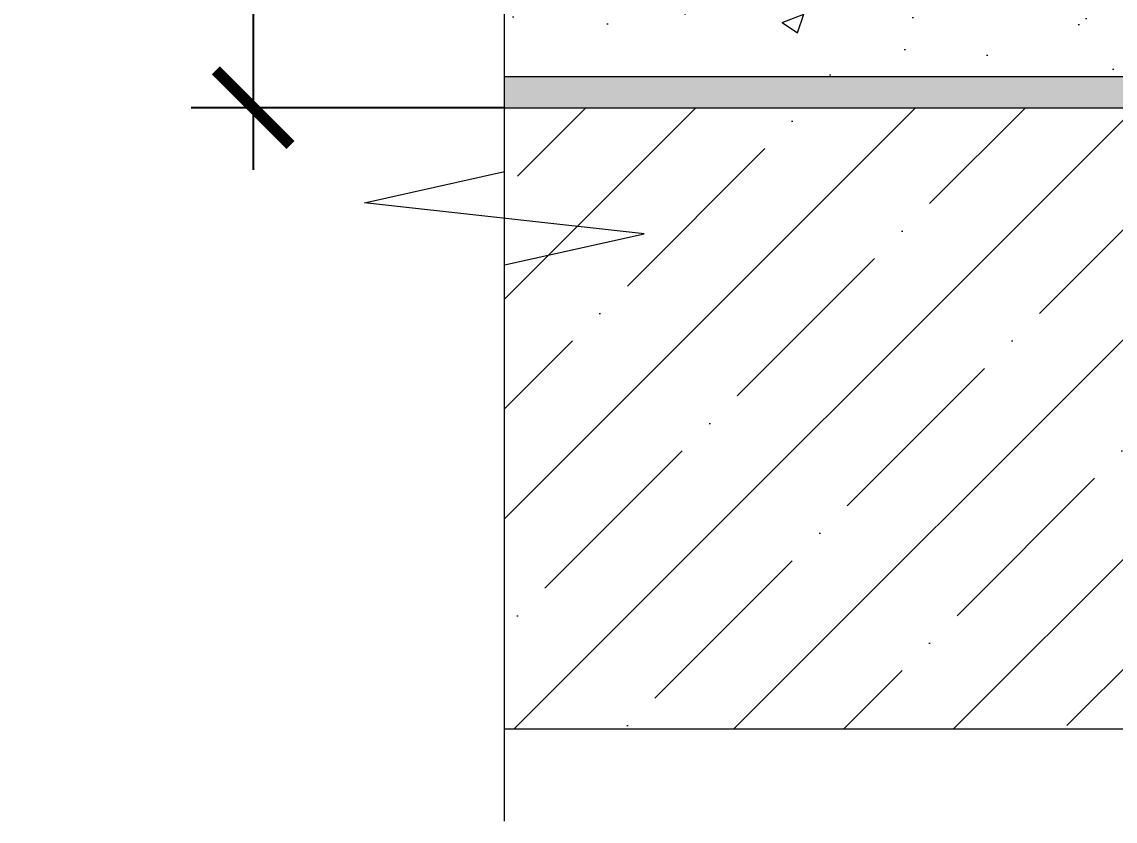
# Model space of a CAD drawing. Header units: millimetres. Extents: x -477321 to 558829, y -132142 to 283081.
# Drawn here: x -471103 to -469344, y 54737 to 56023 of the extents above; entities that cross this region are included whole.
import ezdxf

# ---------------------------------------------------------------- set-up
doc = ezdxf.new("R2010")
doc.units = ezdxf.units.MM
for name, color, linetype in [('АР_Керамогранит', 7, 'Continuous'), ('АР_Перегородки кирпич штрих', 7, 'Continuous'), ('АР_Плита', 220, 'Continuous')]:
    doc.layers.add(name, color=color, linetype=linetype)
doc.layers.add('АР_Тонкие', color=250, linetype='Continuous', lineweight=0)
doc.layers.add('АР_Штриховка', color=252, linetype='Continuous', lineweight=0)
doc.styles.add('ISOCPEUR', font='isocpeur.ttf', dxfattribs={"width": 0.7})
doc.dimstyles.new('R_100', dxfattribs={"dimtxt": 270, "dimasz": 120, "dimexe": 100, "dimexo": 0, "dimgap": 60, "dimtad": 1, "dimdec": 0, "dimrnd": 5, "dimzin": 0, "dimdsep": 46, "dimtxsty": 'ISOCPEUR', "dimblk": 'ARCHTICK', "dimcen": 0, "dimdle": 100, "dimclrd": 256, "dimclre": 256, "dimclrt": 256, "dimadec": 0, "dimazin": 0, "dimtfac": 2, "dimtdec": 0, "dimtofl": 0, "dimtmove": 1, "dimatfit": 3, "dimfxl": 1, "dimtvp": 3, "dimtolj": 1, "dimtzin": 0, "dimarcsym": 0})

# ---------------------------------------------------------------- blocks, each defined once
blk = doc.blocks.new('*U36')
at = {"color": 8}
blk.add_lwpolyline([(0, -6.506), (0, 2.443), (2.25, 2.943), (-2.25, 3.443), (0, 3.943), (0, 15.068)], dxfattribs=at)
blk = doc.blocks.new('_ArchTick')
at = {"color": 0, "linetype": 'ByBlock', "const_width": 0.15}
blk.add_lwpolyline([(-0.5, -0.5), (0.5, 0.5)], dxfattribs=at)
blk = doc.blocks.new('*D74')
at = {"layer": 'Defpoints', "color": 0, "transparency": 16777216}
for p in [(-470326.7, 56790.7), (-470730.7, 55885.1), (-470326.7, 55885.1)]:
    blk.add_point(p, dxfattribs=at)
at = {"layer": 'АР_Керамогранит', "lineweight": -2, "transparency": 16777216}
for p, q in [((-470730.7, 56890.7), (-470730.7, 55785.1)), ((-470326.7, 56790.7), (-470830.7, 56790.7)), ((-470326.7, 55885.1), (-470830.7, 55885.1))]:
    blk.add_line(p, q, dxfattribs=at)
at = {"layer": 'АР_Керамогранит', "lineweight": -2, "transparency": 16777216, "xscale": 120, "yscale": 120, "zscale": 120}
for p, rotation in [((-470730.7, 56790.7), 90), ((-470730.7, 55885.1), 270)]:
    blk.add_blockref('_ArchTick', p, dxfattribs=dict(at, rotation=rotation))
at = {"layer": 'АР_Керамогранит', "lineweight": 15, "transparency": 16777216, "insert": (-470925.7, 56337.9), "char_height": 270, "attachment_point": 5, "rotation": 90, "style": 'ISOCPEUR'}
blk.add_mtext('\\A1;80', dxfattribs=at)

msp = doc.modelspace()

# ---------------------------------------------------------------- hatches: boundary and pattern name
at = {"layer": 'АР_Перегородки кирпич штрих', "transparency": 33554687}
msp.add_hatch(color=256, dxfattribs=at).paths.add_polyline_path([(-470326.7, 55935.1), (-470326.7, 55885.1), (-463501.3, 55885.1), (-463501.3, 55935.1)])
at = {"layer": 'АР_Штриховка', "ltscale": 100, "true_color": 0x000000}
h = msp.add_hatch(dxfattribs=at)
h.set_pattern_fill('AR-CONC', color=18, scale=50, style=0)
h.set_pattern_definition([(50, (-5148656.87, 788531.7), (358.630091, -31.376067), [37.5, -412.5]), (355, (-5148656.87, 788531.7), (-69.375667, 376.096067), [30, -330]), (100.4514445, (-5148627, 788529.1), (289.254423, 344.719995), [31.870096, -350.571056]), (46.1842, (-5148656.87, 788631.7), (533.620665, -82.75964), [56.25, -618.75]), (96.635635, (-5148612.4, 788624.8), (467.33097, 487.0593), [47.80517, -525.85688]), (351.184164, (-5148656.9, 788631.7), (467.33097, 487.0593), [45, -495]), (21, (-5148606.87, 788606.7), (298.453526, -201.309445), [37.5, -412.5]), (326, (-5148606.87, 788606.7), (121.657666, 362.575023), [30, -330]), (71.451445, (-5148582, 788589.94), (420.111188, 161.265576), [31.870095, -350.571056]), (37.5, (-5148656.87, 788531.71), (6.0799277, 166.446927), [0, -326, 0, -335, 0, -331.25]), (7.5, (-5148656.87, 788531.71), (131.534769, 197.205856), [0, -191, 0, -318.5, 0, -126.25]), (327.5, (-5148768.37, 788531.71), (266.911218, -11.277436), [0, -125, 0, -390, 0, -517.5]), (317.5, (-5148818.37, 788531.7), (291.593085, 50.052491), [0, -162.5, 0, -259, 0, -367.5])])
h.paths.add_polyline_path([(-463501.3, 56655.1), (-470326.7, 56655.1), (-470326.7, 55935.1), (-463501.3, 55935.1)])
h = msp.add_hatch(dxfattribs=at)
h.set_pattern_fill('ANSI35', color=18, scale=1000, style=0)
h.set_pattern_definition([(45, (-5148656.87, 788381.7), (-176.776695, 176.776695), []), (45, (-5148480.1, 788381.7), (-176.776695, 176.776695), [312.5, -62.5, 0, -62.5])])
h.paths.add_polyline_path([(-463501.3, 55885.1), (-470326.7, 55885.1), (-470326.7, 54885.1), (-463501.3, 54885.1)])

# ---------------------------------------------------------------- linework, layer by layer
at = {"layer": 'АР_Плита', "color": 18, "lineweight": 5, "ltscale": 100, "true_color": 0x000000}
msp.add_lwpolyline([(-470326.7, 55885.1), (-463501.3, 55885.1), (-463501.3, 54885.1), (-470326.7, 54885.1)], close=True, dxfattribs=at)
at = {"layer": 'АР_Тонкие'}
msp.add_lwpolyline([(-470326.7, 55935.1), (-470326.7, 55935.1), (-463501.3, 55935.1)], dxfattribs=at)

# ---------------------------------------------------------------- block references
at = {"layer": 'АР_Тонкие', "xscale": 100, "yscale": 100, "zscale": 100}
msp.add_blockref('*U36', (-470326.7, 55388), dxfattribs=at)

# ---------------------------------------------------------------- dimensions: what is measured, and where the dimension line sits
at = {"layer": 'АР_Керамогранит', "color": 18, "lineweight": 15, "true_color": 0x000000}
dim = msp.add_linear_dim(base=(-470730.7, 55885.1), p1=(-470326.7, 56790.7), p2=(-470326.7, 55885.1), angle=90, text='80', dimstyle='R_100', override={"dimpost": '\\X'}, dxfattribs=at)
dim.commit()
dim.dimension.update_dxf_attribs({"geometry": '*D74', "text_midpoint": (-470925.7, 56337.9)})

doc.saveas('drawing.dxf')
